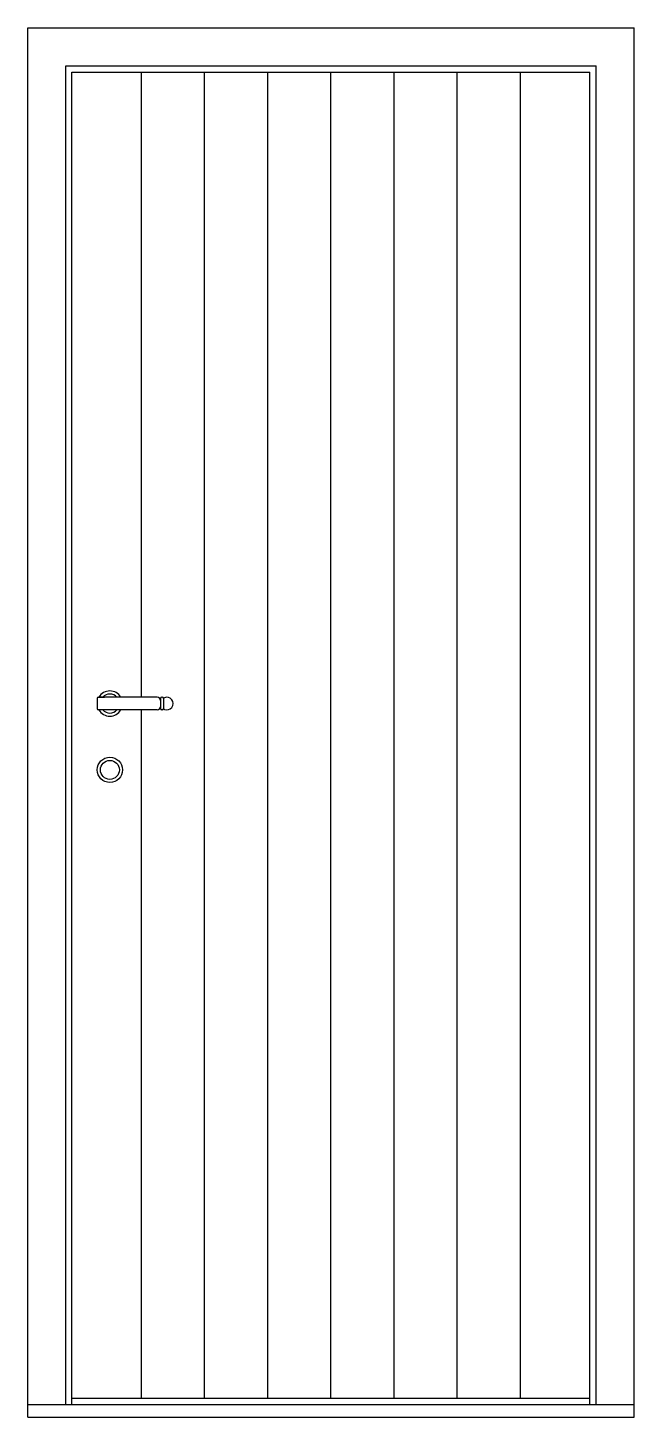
# Model space of a CAD drawing. Extents: x 91.5 to 92.46, y 98.84 to 101.04.
import ezdxf

# ---------------------------------------------------------------- set-up
doc = ezdxf.new("R2010")
doc.units = 0
doc.header["$LTSCALE"] = 0.02
doc.header["$MEASUREMENT"] = 0
doc.layers.get('0').update_dxf_attribs({"linetype": 'CONTINUOUS'})

msp = doc.modelspace()

# ---------------------------------------------------------------- linework, layer by layer
at = {"linetype": 'Continuous'}
for p, q in [((91.495, 98.8381), (91.495, 101.0381)), ((91.495, 101.0381), (92.455, 101.0381)), ((92.455, 98.8381), (92.455, 101.0381)), ((91.555, 98.8581), (91.555, 100.9781)), ((91.555, 100.9781), (92.395, 100.9781)), ((91.565, 98.8581), (91.565, 100.9681)), ((91.565, 100.9681), (92.385, 100.9681)), ((91.675, 99.9781), (91.675, 100.9681)), ((91.775, 98.8681), (91.775, 100.9681)), ((91.875, 98.8681), (91.875, 100.9681)), ((91.975, 98.8681), (91.975, 100.9681)), ((92.075, 98.8681), (92.075, 100.9681)), ((92.175, 98.8681), (92.175, 100.9681)), ((92.275, 98.8681), (92.275, 100.9681)), ((92.385, 98.8581), (92.385, 100.9681)), ((92.395, 98.8581), (92.395, 100.9781)), ((91.605, 99.9761), (91.605, 99.9601)), ((91.607, 99.9781), (91.6166, 99.9781)), ((91.7, 99.9781), (91.61, 99.9781)), ((91.705, 99.9761), (91.705, 99.9601)), ((91.708, 99.9781), (91.707, 99.9781)), ((91.71, 99.9755), (91.71, 99.9607)), ((91.7, 99.9581), (91.607, 99.9581)), ((91.675, 98.8681), (91.675, 99.9581)), ((91.708, 99.9581), (91.707, 99.9581)), ((91.565, 98.8681), (92.385, 98.8681)), ((91.495, 98.8581), (92.455, 98.8581)), ((91.495, 98.8381), (92.455, 98.8381))]:
    msp.add_line(p, q, dxfattribs=at)
for radius in [0.02, 0.015]:
    msp.add_circle((91.625, 99.8631), radius, dxfattribs=at)
for centre, radius, start, end in [((91.607, 99.9761), 0.002, 90, 180), ((91.625, 99.9681), 0.02, 30, 150), ((91.625, 99.9681), 0.015, 41.8103, 138.1897), ((91.7, 99.9731), 0.005, 0, 90), ((91.707, 99.9761), 0.002, 90, 180), ((91.708, 99.9761), 0.002, 0, 90), ((91.712, 99.9755), 0.002, 112.0243, 180), ((91.715, 99.9681), 0.01, 247.9757, 112.0243), ((91.607, 99.9601), 0.002, 180, 270), ((91.625, 99.9681), 0.02, 210, 330), ((91.625, 99.9681), 0.015, 221.8103, 318.1897), ((91.7, 99.9631), 0.005, 270, 0), ((91.707, 99.9601), 0.002, 180, 270), ((91.708, 99.9601), 0.002, 270, 0), ((91.712, 99.9607), 0.002, 180, 247.9757)]:
    msp.add_arc(centre, radius, start, end, dxfattribs=at)

doc.saveas('drawing.dxf')
